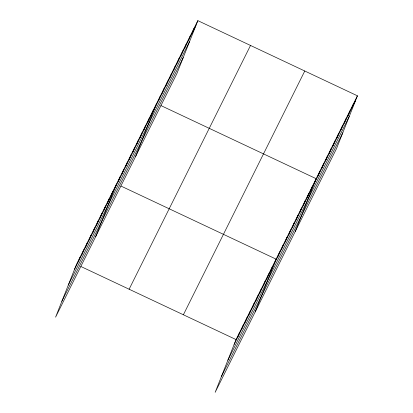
<?xml version="1.0" encoding="UTF-8"?>
<svg xmlns="http://www.w3.org/2000/svg" width="413" height="413" viewBox="0 0 413 413"><rect width="100%" height="100%" fill="white"/><g stroke="black" fill="none" stroke-linecap="round" stroke-linejoin="round"><path stroke-width="0.62" d="M78.207 261.914L80.107 257.108M81.846 254.599L83.751 249.793M85.491 247.289L87.391 242.483M89.131 239.974L91.036 235.167M92.77 232.658L94.675 227.852M96.415 225.348L98.315 220.542M100.054 218.033L101.959 213.227M103.699 210.723L105.599 205.917M107.339 203.408L109.244 198.601M110.978 196.098L112.883 191.291M95.63 236.747L116.523 183.976M118.263 181.467L120.168 176.661M121.907 174.157L123.807 169.351M125.547 166.842L127.452 162.035M129.186 159.532L131.091 154.725M132.831 152.216L134.731 147.41M136.471 144.901L138.376 140.095M140.115 137.591L142.015 132.785M143.755 130.276L145.66 125.469M147.395 122.966L149.299 118.159M151.039 115.65L152.939 110.844M135.691 156.305L156.584 103.534M158.432 100.803L160.337 95.997M162.185 93.271L164.085 88.465M165.933 85.734L167.838 80.927M169.686 78.202L171.591 73.395M173.439 70.664L175.344 65.858M177.192 63.132L179.092 58.326M180.946 55.595L182.845 50.789M184.694 48.063L186.599 43.257M188.447 40.526L190.352 35.719M192.2 32.994L194.105 28.187M197.853 20.65L176.96 73.421L55.574 317.189L76.467 264.418L197.853 20.65L357.426 95.811L336.533 148.582L215.147 392.35L236.04 339.579L357.426 95.811M237.78 337.07L239.679 332.264M241.419 329.76L243.324 324.954M245.059 322.445L246.964 317.638M248.703 315.134L250.608 310.328M252.343 307.819L254.248 303.013M255.988 300.504L257.888 295.698M259.627 293.194L261.532 288.388M263.267 285.879L265.172 281.072M266.912 278.569L268.817 273.762M270.551 271.253L272.456 266.447M255.203 311.908L276.096 259.137L120.911 186.041M277.835 256.628L279.74 251.822M281.475 249.313L283.38 244.506M285.12 242.003L287.02 237.196M288.759 234.687L290.664 229.881M292.404 227.377L294.304 222.571M296.044 220.062L297.949 215.256M299.683 212.747L301.588 207.94M303.328 205.437L305.228 200.63M306.967 198.121L308.872 193.315M310.612 190.811L312.512 186.005M295.259 231.461L316.157 178.69L160.972 105.599M318.005 175.964L319.905 171.158M321.758 168.427L323.658 163.62M325.506 160.894L327.411 156.088M329.259 153.357L331.164 148.551M333.012 145.825L334.917 141.019M336.765 138.288L338.665 133.482M340.519 130.756L342.418 125.95M344.266 123.219L346.171 118.412M348.02 115.686L349.925 110.88M351.773 108.149L353.673 103.343M74.562 269.224L195.953 25.456M68.295 285.053L189.686 41.285M61.842 301.361L183.227 57.593M129.124 289.224L250.515 45.451M183.382 314.778L304.768 71.005M234.135 344.385L355.526 100.617M227.868 360.213L349.259 116.445M221.414 376.522L342.8 132.754M80.855 266.488L236.04 339.579"/></g></svg>
